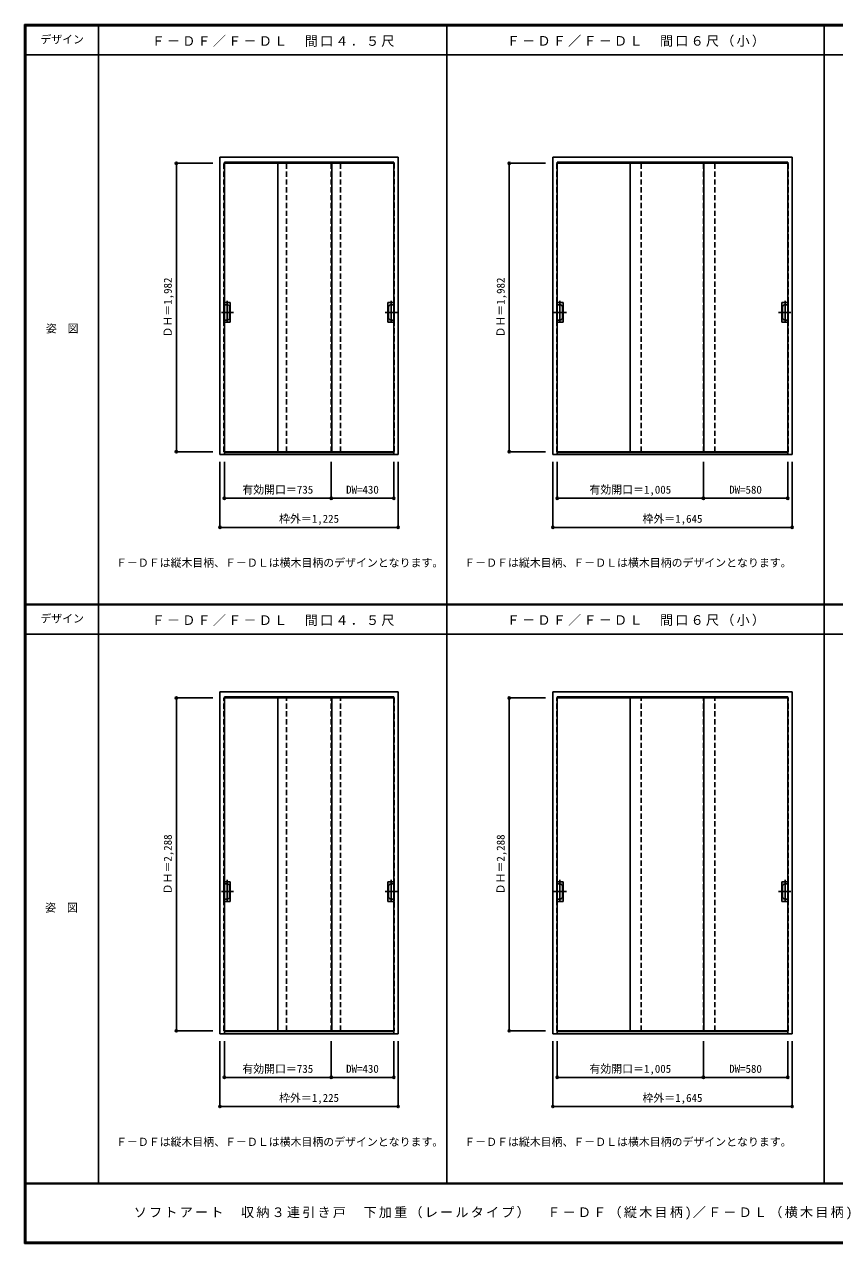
# Model space of a CAD drawing. Units: millimetres, scale not verified. Extents: x -5850 to 5850, y -4292 to 4190.
# Drawn here: x -5850 to -279, y -4190 to 4190 of the extents above; entities that cross this region are included whole.
import ezdxf
from ezdxf.enums import TextEntityAlignment as Align

# ---------------------------------------------------------------- set-up
doc = ezdxf.new("R2010")
doc.units = ezdxf.units.MM
doc.header["$LTSCALE"] = 30
doc.header["$PDMODE"] = 32
doc.header["$PDSIZE"] = 15
doc.linetypes.add('CHAIN1', pattern=[8, 5, -1, 1, -1])
doc.linetypes.add('DASHED1', pattern=[1.8, 1.2, -0.6])
for name, color, linetype in [('0-1_通り芯', 4, 'CHAIN1'), ('0-2_扉', 4, 'DASHED1'), ('0-4_枠', 3, 'Continuous'), ('0-6_', 3, 'Continuous'), ('0-A_文字', 7, 'Continuous'), ('0-B_寸法', 7, 'Continuous'), ('F-1_枠', 6, 'Continuous'), ('F-A_文字', 7, 'Continuous')]:
    doc.layers.add(name, color=color, linetype=linetype)
doc.styles.add('ＭＳ ゴシック', font='')
doc.styles.get('ＭＳ ゴシック').set_extended_font_data('MS Gothic')

msp = doc.modelspace()

# ---------------------------------------------------------------- linework, layer by layer
at = {"layer": '0-1_通り芯'}
for p, q in [((-4456.25, 2290.5), (-4456.25, 2130.5)), ((-3328.75, 2290.5), (-3328.75, 2130.5)), ((-2167.37, 2290.5), (-2167.37, 2130.5)), ((-619.87, 2290.5), (-619.87, 2130.5)), ((-4412.25, 2210.5), (-4494.25, 2210.5)), ((-3287.75, 2210.5), (-3369.75, 2210.5)), ((-2123.37, 2210.5), (-2208.37, 2210.5)), ((-578.87, 2210.5), (-663.87, 2210.5)), ((-4456.25, -1690), (-4456.25, -1850)), ((-3328.75, -1690), (-3328.75, -1850)), ((-2167.37, -1690), (-2167.37, -1850)), ((-619.87, -1690), (-619.87, -1850)), ((-4412.25, -1770), (-4494.25, -1770)), ((-3287.75, -1770), (-3369.75, -1770)), ((-2123.37, -1770), (-2208.37, -1770)), ((-578.87, -1770), (-663.87, -1770))]:
    msp.add_line(p, q, dxfattribs=at)
at = {"layer": '0-2_扉'}
for p, q in [((-4478, 1253), (-4478, 3235)), ((-4478, 3235), (-4475, 3235)), ((-4048, 1253), (-4048, 3235)), ((-3740, 1253), (-3740, 3235)), ((-3677.5, 1253), (-3677.5, 3235)), ((-3310, 3235), (-3307, 3235)), ((-3307, 3235), (-3307, 1253)), ((-2189.12, 1253), (-2189.12, 3235)), ((-2189.12, 3235), (-2186.12, 3235)), ((-1609.12, 1253), (-1609.12, 3235)), ((-1181.12, 1253), (-1181.12, 3235)), ((-1103.62, 1253), (-1103.62, 3235)), ((-598.12, 3235), (-601.12, 3235)), ((-598.12, 1253), (-598.12, 3235)), ((-4478, 1253), (-4475, 1253)), ((-3310, 1253), (-3307, 1253)), ((-2189.12, 1253), (-2186.12, 1253)), ((-598.12, 1253), (-601.12, 1253)), ((-4048, -2727.5), (-4048, -439.5)), ((-3740, -2727.5), (-3740, -439.5)), ((-3677.5, -2727.5), (-3677.5, -439.5)), ((-3310, -439.5), (-3307, -439.5)), ((-3307, -439.5), (-3307, -2727.5)), ((-1609.12, -2727.5), (-1609.12, -439.5)), ((-1181.12, -2727.5), (-1181.12, -439.5)), ((-1103.62, -2727.5), (-1103.62, -439.5)), ((-4478, -2727.5), (-4475, -2727.5)), ((-3310, -2727.5), (-3307, -2727.5)), ((-2189.12, -2727.5), (-2186.12, -2727.5)), ((-598.12, -2727.5), (-601.12, -2727.5))]:
    msp.add_line(p, q, dxfattribs=at)
at = {"layer": '0-2_扉', "color": 3, "linetype": 'Continuous'}
for p, q in [((-4475, 3235), (-3310, 3235)), ((-4107.5, 3235), (-4107.5, 1253)), ((-3737, 3235), (-3737, 1253)), ((-2186.12, 3235), (-601.12, 3235)), ((-1683.62, 3235), (-1683.62, 1253)), ((-1178.12, 3235), (-1178.12, 1253)), ((-4475, 1253), (-3310, 1253)), ((-2186.12, 1253), (-601.12, 1253)), ((-4475, -439.5), (-3310, -439.5)), ((-4107.5, -439.5), (-4107.5, -2727.5)), ((-3737, -439.5), (-3737, -2727.5)), ((-2186.12, -439.5), (-601.12, -439.5)), ((-1683.62, -439.5), (-1683.62, -2727.5)), ((-1178.12, -439.5), (-1178.12, -2727.5)), ((-4475, -2727.5), (-3310, -2727.5)), ((-2186.12, -2727.5), (-601.12, -2727.5))]:
    msp.add_line(p, q, dxfattribs=at)
at = {"layer": '0-2_扉'}
for points in [[(-4478, -2727.5), (-4478, -439.5), (-4475, -439.5)], [(-2189.12, -2727.5), (-2189.12, -439.5), (-2186.12, -439.5)], [(-598.12, -2727.5), (-598.12, -439.5), (-601.12, -439.5)]]:
    msp.add_lwpolyline(points, dxfattribs=at)
at = {"layer": '0-4_枠'}
for p, q in [((-4505, 1233), (-4505, 3278)), ((-4505, 3278), (-3280, 3278)), ((-3280, 1233), (-3280, 3278)), ((-2216.12, 3278), (-571.12, 3278)), ((-2216.12, 3278), (-2216.12, 1233)), ((-571.12, 1233), (-571.12, 3278)), ((-4475, 1233), (-4475, 3242)), ((-4475, 3242), (-3310, 3242)), ((-3310, 1233), (-3310, 3242)), ((-2186.12, 1233), (-2186.12, 3242)), ((-2186.12, 3242), (-601.12, 3242)), ((-601.12, 1233), (-601.12, 3242)), ((-3280, 1233), (-4505, 1233)), ((-3310, 1248), (-4475, 1248)), ((-571.12, 1233), (-2216.12, 1233)), ((-601.12, 1248), (-2186.12, 1248)), ((-4505, -2747.5), (-4505, -396.5)), ((-4505, -396.5), (-3280, -396.5)), ((-3280, -2747.5), (-3280, -396.5)), ((-2216.12, -396.5), (-571.12, -396.5)), ((-2216.12, -396.5), (-2216.12, -2747.5)), ((-571.12, -2747.5), (-571.12, -396.5)), ((-4475, -2747.5), (-4475, -432.5)), ((-4475, -432.5), (-3310, -432.5)), ((-3310, -2747.5), (-3310, -432.5)), ((-2186.12, -2747.5), (-2186.12, -432.5)), ((-2186.12, -432.5), (-601.12, -432.5)), ((-601.12, -2747.5), (-601.12, -432.5)), ((-3280, -2747.5), (-4505, -2747.5)), ((-3310, -2732.5), (-4475, -2732.5)), ((-571.12, -2747.5), (-2216.12, -2747.5)), ((-601.12, -2732.5), (-2186.12, -2732.5))]:
    msp.add_line(p, q, dxfattribs=at)
at = {"layer": '0-6_'}
for p, q in [((-4478, 2278), (-4434.5, 2278)), ((-4478, 2278), (-4478, 2143)), ((-4475, 2143), (-4475, 2278)), ((-4454.5, 2263), (-4475, 2263)), ((-4434.5, 2278), (-4434.5, 2143)), ((-3307, 2278), (-3350.5, 2278)), ((-3350.5, 2278), (-3350.5, 2143)), ((-3330.5, 2263), (-3310, 2263)), ((-3310, 2143), (-3310, 2278)), ((-3307, 2278), (-3307, 2143)), ((-2189.12, 2278), (-2145.62, 2278)), ((-2189.12, 2278), (-2189.12, 2143)), ((-2186.12, 2143), (-2186.12, 2278)), ((-2165.62, 2263), (-2186.12, 2263)), ((-2145.62, 2278), (-2145.62, 2143)), ((-598.12, 2278), (-641.62, 2278)), ((-641.62, 2278), (-641.62, 2143)), ((-621.62, 2263), (-601.12, 2263)), ((-601.12, 2143), (-601.12, 2278)), ((-598.12, 2278), (-598.12, 2143)), ((-4439.5, 2173), (-4439.5, 2248)), ((-3345.5, 2173), (-3345.5, 2248)), ((-2150.62, 2173), (-2150.62, 2248)), ((-636.62, 2173), (-636.62, 2248)), ((-4478, 2143), (-4434.5, 2143)), ((-4454.5, 2158), (-4475, 2158)), ((-3307, 2143), (-3350.5, 2143)), ((-3330.5, 2158), (-3310, 2158)), ((-2189.12, 2143), (-2145.62, 2143)), ((-2165.62, 2158), (-2186.12, 2158)), ((-598.12, 2143), (-641.62, 2143)), ((-621.62, 2158), (-601.12, 2158)), ((-4478, -1702.5), (-4434.5, -1702.5)), ((-4478, -1702.5), (-4478, -1837.5)), ((-4475, -1837.5), (-4475, -1702.5)), ((-4454.5, -1717.5), (-4475, -1717.5)), ((-4439.5, -1807.5), (-4439.5, -1732.5)), ((-4434.5, -1702.5), (-4434.5, -1837.5)), ((-3307, -1702.5), (-3350.5, -1702.5)), ((-3350.5, -1702.5), (-3350.5, -1837.5)), ((-3345.5, -1807.5), (-3345.5, -1732.5)), ((-3330.5, -1717.5), (-3310, -1717.5)), ((-3310, -1837.5), (-3310, -1702.5)), ((-3307, -1702.5), (-3307, -1837.5)), ((-2189.12, -1702.5), (-2145.62, -1702.5)), ((-2189.12, -1702.5), (-2189.12, -1837.5)), ((-2186.12, -1837.5), (-2186.12, -1702.5)), ((-2165.62, -1717.5), (-2186.12, -1717.5)), ((-2150.62, -1807.5), (-2150.62, -1732.5)), ((-2145.62, -1702.5), (-2145.62, -1837.5)), ((-598.12, -1702.5), (-641.62, -1702.5)), ((-641.62, -1702.5), (-641.62, -1837.5)), ((-636.62, -1807.5), (-636.62, -1732.5)), ((-621.62, -1717.5), (-601.12, -1717.5)), ((-601.12, -1837.5), (-601.12, -1702.5)), ((-598.12, -1702.5), (-598.12, -1837.5)), ((-4478, -1837.5), (-4434.5, -1837.5)), ((-4454.5, -1822.5), (-4475, -1822.5)), ((-3307, -1837.5), (-3350.5, -1837.5)), ((-3330.5, -1822.5), (-3310, -1822.5)), ((-2189.12, -1837.5), (-2145.62, -1837.5)), ((-2165.62, -1822.5), (-2186.12, -1822.5)), ((-598.12, -1837.5), (-641.62, -1837.5)), ((-621.62, -1822.5), (-601.12, -1822.5))]:
    msp.add_line(p, q, dxfattribs=at)
for centre, start, end in [((-4454.5, 2248), 0, 90), ((-3330.5, 2248), 90, 180), ((-2165.62, 2248), 0, 90), ((-621.62, 2248), 90, 180), ((-621.62, 2248), 90, 180), ((-4454.5, 2173), 270, 0), ((-3330.5, 2173), 180, 270), ((-2165.62, 2173), 270, 0), ((-621.62, 2173), 180, 270), ((-621.62, 2173), 180, 270), ((-4454.5, -1732.5), 0, 90), ((-3330.5, -1732.5), 90, 180), ((-2165.62, -1732.5), 0, 90), ((-621.62, -1732.5), 90, 180), ((-621.62, -1732.5), 90, 180), ((-4454.5, -1807.5), 270, 0), ((-3330.5, -1807.5), 180, 270), ((-2165.62, -1807.5), 270, 0), ((-621.62, -1807.5), 180, 270), ((-621.62, -1807.5), 180, 270)]:
    msp.add_arc(centre, 15, start, end, dxfattribs=at)
at = {"layer": '0-B_寸法', "color": 4}
for p, q in [((-4805, 3235), (-4805, 1253)), ((-4805, 3235), (-4555, 3235)), ((-2516.12, 3235), (-2516.12, 1253)), ((-2516.12, 3235), (-2266.12, 3235)), ((-4805, 1253), (-4555, 1253)), ((-4505, 733), (-4505, 1183)), ((-4475, 933), (-4475, 1183)), ((-3740, 933), (-3740, 1183)), ((-3310, 933), (-3310, 1183)), ((-3280, 733), (-3280, 1183)), ((-2516.12, 1253), (-2266.12, 1253)), ((-2216.12, 733), (-2216.12, 1183)), ((-2186.12, 933), (-2186.12, 1183)), ((-1181.12, 933), (-1181.12, 1183)), ((-601.12, 933), (-601.12, 1183)), ((-4475, 933), (-3310, 933)), ((-2186.12, 933), (-601.12, 933)), ((-4505, 733), (-3280, 733)), ((-4805, -439.5), (-4805, -2727.5)), ((-4805, -439.5), (-4555, -439.5)), ((-2516.12, -439.5), (-2516.12, -2727.5)), ((-2516.12, -439.5), (-2266.12, -439.5)), ((-4805, -2727.5), (-4555, -2727.5)), ((-2516.12, -2727.5), (-2266.12, -2727.5)), ((-4505, -3247.5), (-4505, -2797.5)), ((-4475, -3047.5), (-4475, -2797.5)), ((-3740, -3047.5), (-3740, -2797.5)), ((-3310, -3047.5), (-3310, -2797.5)), ((-3280, -3247.5), (-3280, -2797.5)), ((-2216.12, -3247.5), (-2216.12, -2797.5)), ((-2186.12, -3047.5), (-2186.12, -2797.5)), ((-1181.12, -3047.5), (-1181.12, -2797.5)), ((-601.12, -3047.5), (-601.12, -2797.5)), ((-4475, -3047.5), (-3310, -3047.5)), ((-2186.12, -3047.5), (-601.12, -3047.5)), ((-4505, -3247.5), (-3280, -3247.5))]:
    msp.add_line(p, q, dxfattribs=at)
for points in [[(-2216.12, 733), (-571.12, 733), (-571.12, 1183)], [(-2216.12, -3247.5), (-571.12, -3247.5), (-571.12, -2797.5)]]:
    msp.add_lwpolyline(points, dxfattribs=at)
at = {"layer": '0-B_寸法'}
for p in [(-4805, 3235), (-2516.12, 3235), (-4805, 1253), (-2516.12, 1253), (-4475, 933), (-3740, 933), (-3310, 933), (-2186.12, 933), (-1181.12, 933), (-601.12, 933), (-4505, 733), (-3280, 733), (-2216.12, 733), (-571.12, 733), (-4805, -439.5), (-2516.12, -439.5), (-4805, -2727.5), (-2516.12, -2727.5), (-4475, -3047.5), (-3740, -3047.5), (-3310, -3047.5), (-2186.12, -3047.5), (-1181.12, -3047.5), (-601.12, -3047.5), (-4505, -3247.5), (-3280, -3247.5), (-2216.12, -3247.5), (-571.12, -3247.5)]:
    msp.add_point(p, dxfattribs=at)
at = {"layer": 'F-1_枠'}
for p, q in [((-5850, 4190), (5850, 4190)), ((-5850, 4190), (-5850, -4190)), ((-5845, 4190), (-5845, -4190)), ((-5840, 4190), (-5840, -4190)), ((-5340, 4190), (-5340, -3775)), ((-2945, -3775), (-2945, 4190)), ((-350, -3775), (-350, 4190)), ((-5850, 4185), (5850, 4185)), ((-5850, 4180), (5850, 4180)), ((-5850, 3980), (5850, 3980)), ((-5840, 205.5), (5840, 205.5)), ((-5840, 202.5), (5840, 202.5)), ((-5840, 199.5), (5840, 199.5)), ((-5840, -0.5), (5840, -0.5)), ((5850, -3775), (-5850, -3775)), ((5850, -3780), (-5850, -3780)), ((5850, -4180), (-5850, -4180)), ((5850, -4185), (-5850, -4185)), ((5850, -4190), (-5850, -4190))]:
    msp.add_line(p, q, dxfattribs=at)

# ---------------------------------------------------------------- texts
at = {"layer": '0-A_文字', "style": 'ＭＳ ゴシック'}
for p in [(-5220, 445.5), (-2825, 445.5), (-5220, -3535), (-2825, -3535)]:
    msp.add_text('Ｆ－ＤＦは縦木目柄、Ｆ－ＤＬは横木目柄のデザインとなります。', height=54.99, dxfattribs=at).set_placement(p, align=Align.BOTTOM_LEFT)
at = {"layer": '0-A_文字', "char_height": 65.98, "attachment_point": 7, "style": 'ＭＳ ゴシック'}
for s, insert in [('\\T1.17;Ｆ－ＤＦ／Ｆ－ＤＬ\u3000間口４．５尺', (-4975, 4035)), ('\\T1.17;Ｆ－ＤＦ／Ｆ－ＤＬ\u3000間口６尺（小）', (-2532.5, 4035)), ('\\T1.17;Ｆ－ＤＦ／Ｆ－ＤＬ\u3000間口４．５尺', (-4975, 54.5)), ('\\T1.17;Ｆ－ＤＦ／Ｆ－ＤＬ\u3000間口６尺（小）', (-2532.5, 54.5))]:
    msp.add_mtext(s, dxfattribs=dict(at, insert=insert))
at = {"layer": '0-B_寸法', "style": 'ＭＳ ゴシック'}
for s, p in [('ＤＨ＝1,982', (-4820, 2037.75)), ('ＤＨ＝1,982', (-2531.12, 2037.75)), ('ＤＨ＝2,288', (-4820, -1789.75)), ('ＤＨ＝2,288', (-2531.12, -1789.75))]:
    msp.add_text(s, height=54.99, rotation=90, dxfattribs=at).set_placement(p, align=Align.BOTTOM_LEFT)
for s, p in [('有効開口＝735', (-4351.25, 948)), ('DW=430', (-3637.5, 948)), ('有効開口＝1,005', (-1964.87, 948)), ('DW=580', (-1003.62, 948)), ('枠外＝1,225', (-4098.75, 748)), ('枠外＝1,645', (-1599.87, 748)), ('有効開口＝735', (-4351.25, -3032.5)), ('DW=430', (-3637.5, -3032.5)), ('有効開口＝1,005', (-1964.87, -3032.5)), ('DW=580', (-1003.62, -3032.5)), ('枠外＝1,225', (-4098.75, -3232.5)), ('枠外＝1,645', (-1599.87, -3232.5))]:
    msp.add_text(s, height=54.99, dxfattribs=at).set_placement(p, align=Align.BOTTOM_LEFT)
at = {"layer": 'F-A_文字', "style": 'ＭＳ ゴシック'}
for s, p in [('デザイン', (-5740, 4042.5)), ('姿\u3000図', (-5702.5, 2055.25)), ('デザイン', (-5740, 62)), ('姿\u3000図', (-5707.5, -1925.25))]:
    msp.add_text(s, height=54.99, dxfattribs=at).set_placement(p, align=Align.BOTTOM_LEFT)
at = {"layer": 'F-A_文字', "insert": (-5097.55, -4025), "char_height": 65.98, "attachment_point": 7, "style": 'ＭＳ ゴシック'}
msp.add_mtext('\\T1.17;ソフトアート\u3000収納３連引き戸\u3000下加重（レールタイプ）\u3000Ｆ－ＤＦ（縦木目柄)／Ｆ－ＤＬ（横木目柄)', dxfattribs=at)

doc.saveas('drawing.dxf')
